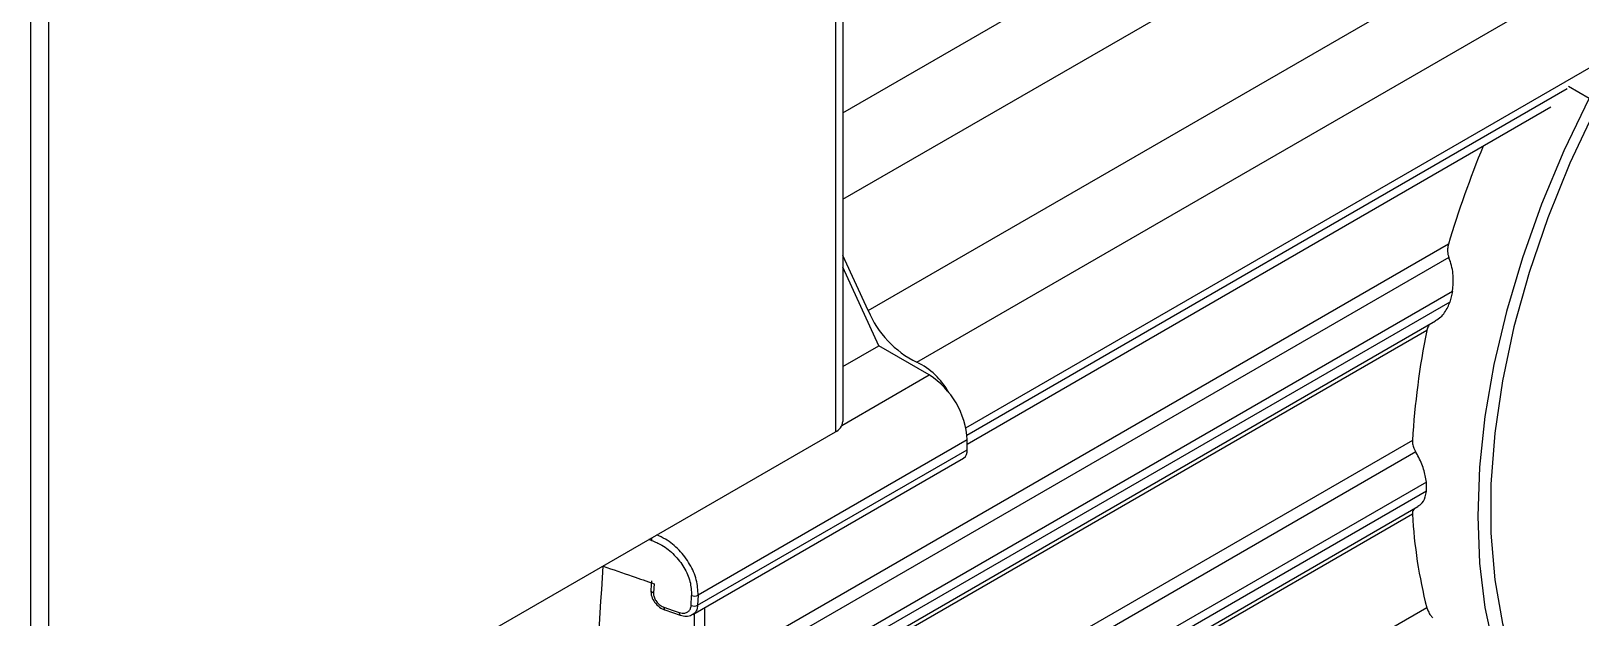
# Model space of a CAD drawing. Extents: x 7 to 135, y 3 to 97.
# Drawn here: x 18.274 to 22.6, y 9.292 to 10.928 of the extents above; entities that cross this region are included whole.
import ezdxf

# ---------------------------------------------------------------- set-up
doc = ezdxf.new("R2010")
doc.units = 0
doc.header["$MEASUREMENT"] = 0
doc.layers.add('OBJECT', color=7, linetype='CONTINUOUS')

msp = doc.modelspace()

# ---------------------------------------------------------------- linework, layer by layer
at = {"layer": 'OBJECT'}
for p, q in [((20.5392, 15.3694), (20.5392, 9.8373)), ((20.5187, 15.3408), (20.5187, 9.8088)), ((18.2735, 8.5294), (18.2735, 14.0615)), ((18.323, 8.5412), (18.323, 14.0733)), ((20.5392, 10.6993), (22.0355, 11.5631)), ((20.5392, 10.4577), (22.1609, 11.3939)), ((20.61, 10.1472), (22.4662, 11.2187)), ((20.7457, 10.003), (22.6996, 11.131)), ((20.8824, 9.8198), (22.7031, 10.871)), ((22.5648, 10.7733), (22.6228, 10.7398)), ((20.8856, 9.7994), (22.5615, 10.7669)), ((20.8865, 9.7747), (22.5159, 10.7154)), ((22.2294, 10.3323), (20.1542, 9.1343)), ((20.61, 10.1472), (20.5392, 10.3013)), ((22.2309, 10.2957), (20.1647, 9.1029)), ((20.6401, 10.0491), (20.5392, 10.2685)), ((22.2413, 10.2008), (20.1959, 9.02)), ((22.2338, 10.171), (20.1959, 8.9945)), ((22.1692, 10.0916), (20.1542, 8.9284)), ((20.1713, 8.9508), (22.194, 10.1185)), ((20.5392, 9.9909), (20.6401, 10.0491)), ((20.7806, 9.9676), (20.6401, 10.0491)), ((20.5368, 9.8268), (20.7806, 9.9676)), ((18.323, 8.5412), (20.5187, 9.8088)), ((20.8864, 9.7859), (20.1355, 9.3524)), ((22.1292, 9.7845), (20.1542, 8.6444)), ((20.8867, 9.7589), (20.8864, 9.7859)), ((20.1207, 9.2991), (20.8764, 9.7354)), ((20.1342, 9.3245), (20.8867, 9.7589)), ((22.1384, 9.7524), (20.1647, 8.613)), ((22.168, 9.6685), (20.1959, 8.5301)), ((22.168, 9.643), (20.1959, 8.5046)), ((20.1772, 8.4642), (22.1447, 9.6001)), ((22.1292, 9.5786), (20.1841, 8.4557)), ((20.0052, 9.5057), (19.998, 9.5082)), ((20.0054, 9.3926), (20.0039, 9.3671)), ((20.0126, 9.3848), (20.0109, 9.3594)), ((20.116, 9.3239), (20.1173, 9.3518)), ((20.1355, 9.3524), (20.1342, 9.3245)), ((20.0429, 9.3115), (20.0857, 9.2968)), ((20.1542, 9.1343), (20.1542, 9.3185)), ((22.1692, 9.3177), (20.3895, 8.2903)), ((20.1242, 9.3012), (20.1242, 9.0949))]:
    msp.add_line(p, q, dxfattribs=at)
at = {"layer": 'OBJECT', "flags": 128}
for points in [[(22.6228, 10.7398), (22.5522, 10.5927), (22.4898, 10.4437), (22.4362, 10.2939), (22.3918, 10.1445), (22.3568, 9.9966), (22.3317, 9.8513), (22.3166, 9.7097), (22.3115, 9.5729), (22.3166, 9.442), (22.3317, 9.3179), (22.3568, 9.2016), (22.3918, 9.0939), (22.4362, 8.9958), (22.4898, 8.9079), (22.5522, 8.8309), (22.6228, 8.7655)], [(22.6394, 10.7085), (22.5688, 10.5582), (22.5071, 10.406), (22.4549, 10.2533), (22.4126, 10.1014), (22.3805, 9.9514), (22.359, 9.8046), (22.3482, 9.6624), (22.3482, 9.5258), (22.359, 9.396), (22.3805, 9.2741), (22.4126, 9.1611), (22.4549, 9.058), (22.5071, 8.9656), (22.5688, 8.8846), (22.6394, 8.8159)], [(20.0036, 9.3671), (20.0036, 9.3669), (20.0037, 9.3657), (20.0045, 9.3639), (20.006, 9.3622), (20.0082, 9.3607), (20.0109, 9.3594)], [(20.0402, 9.3191), (20.066, 9.3102), (20.083, 9.3044)]]:
    msp.add_lwpolyline(points, dxfattribs=at)
at = {"layer": 'OBJECT'}
for centre, radius, start, end in [((25.0644, 9.4794), 2.9605, 157.6299, 163.2561), ((24.7938, 9.5478), 2.6348, 165.6505, 166.3186), ((20.8702, 10.2561), 0.282, 202.7187, 243.8057), ((24.3317, 9.6542), 2.2063, 168.5659, 176.6136), ((20.6588, 9.8217), 0.2011, 28.8399, 64.4048), ((20.6556, 9.7732), 0.2311, 3.1481, 57.2648), ((20.5042, 9.8408), 0.0352, 294.3747, 354.3052), ((20.8627, 9.7555), 0.0243, 304.28, 8.1762), ((23.9406, 9.6558), 1.7727, 179.5877, 180.4123), ((23.4957, 9.6542), 1.3686, 183.1665, 194.2356), ((20.0359, 9.5038), 0.0308, 162.2433, 176.352), ((20.1256, 9.3757), 0.0254, 250.8654, 292.9718), ((20.0474, 9.3174), 0.00739, 166.5209, 232.5315), ((20.0902, 9.3027), 0.0074, 166.5765, 232.4036), ((20.1243, 9.3478), 0.0253, 250.9122, 293.0821)]:
    msp.add_arc(centre, radius, start, end, dxfattribs=at)
for points, knots in [([(22.2294, 10.3323), (22.2285, 10.3281), (22.2264, 10.3189), (22.2274, 10.306), (22.23, 10.2984), (22.2309, 10.2957)], [0, 0, 0, 0, 0.354779, 0.770949, 1, 1, 1, 1]), ([(22.2413, 10.2008), (22.2424, 10.2134), (22.2449, 10.2409), (22.2389, 10.274), (22.2323, 10.2919), (22.2309, 10.2957)], [0, 0, 0, 0, 0.399048, 0.870953, 1, 1, 1, 1]), ([(22.1934, 10.1195), (22.1985, 10.1224), (22.2124, 10.1304), (22.2254, 10.1501), (22.2319, 10.1662), (22.2338, 10.171)], [0, 0, 0, 0, 0.290941, 0.793596, 1, 1, 1, 1]), ([(22.1791, 10.1099), (22.1772, 10.1079), (22.1726, 10.1035), (22.1701, 10.0962), (22.1692, 10.0918), (22.1692, 10.0916)], [0, 0, 0, 0, 0.424079, 0.972242, 1, 1, 1, 1]), ([(22.1292, 9.7845), (22.1292, 9.7844), (22.129, 9.7806), (22.1298, 9.7722), (22.1335, 9.761), (22.137, 9.7548), (22.1384, 9.7524)], [0, 0, 0, 0, 0.009584, 0.390408, 0.770721, 1, 1, 1, 1]), ([(22.168, 9.6685), (22.1661, 9.6804), (22.1621, 9.7045), (22.1495, 9.7337), (22.1405, 9.7489), (22.1384, 9.7524)], [0, 0, 0, 0, 0.425606, 0.868275, 1, 1, 1, 1]), ([(22.144, 9.6013), (22.1483, 9.6039), (22.1593, 9.6103), (22.1658, 9.6273), (22.1676, 9.6402), (22.168, 9.643)], [0, 0, 0, 0, 0.343327, 0.856132, 1, 1, 1, 1]), ([(22.1336, 9.5937), (22.1323, 9.592), (22.1294, 9.5883), (22.1293, 9.582), (22.1292, 9.5786)], [0, 0, 0, 0, 0.465439, 1, 1, 1, 1]), ([(20.1355, 9.3524), (20.1347, 9.3667), (20.1332, 9.3954), (20.1136, 9.4401), (20.0835, 9.4796), (20.0504, 9.5074), (20.0282, 9.5172), (20.02, 9.5209)], [0, 0, 0, 0, 0.216556, 0.433068, 0.649808, 0.870678, 1, 1, 1, 1]), ([(20.0052, 9.5057), (20.015, 9.5016), (20.0376, 9.4922), (20.07, 9.4662), (20.0975, 9.4308), (20.1153, 9.3906), (20.1166, 9.3647), (20.1173, 9.3518)], [0, 0, 0, 0, 0.161508, 0.374623, 0.583393, 0.791695, 1, 1, 1, 1]), ([(19.839, 8.7312), (19.84, 8.7927), (19.8438, 9.0233), (19.8593, 9.26), (19.8707, 9.4336)], [0, 0, 0, 0, 0.26681, 1, 1, 1, 1]), ([(19.8707, 9.4336), (19.8977, 9.4243), (19.945, 9.408), (19.9923, 9.3917), (20.0126, 9.3848)], [0, 0, 0, 0, 0.571195, 1, 1, 1, 1]), ([(20.0039, 9.3669), (20.0039, 9.3623), (20.0039, 9.3521), (20.011, 9.3363), (20.0232, 9.3221), (20.0349, 9.314), (20.0418, 9.3121), (20.0429, 9.3118)], [0, 0, 0, 0, 0.2003548, 0.4393356, 0.6901342, 0.950772, 1, 1, 1, 1]), ([(20.0109, 9.3594), (20.0109, 9.3573), (20.0109, 9.3519), (20.014, 9.3424), (20.0205, 9.3323), (20.0296, 9.3238), (20.0366, 9.3207), (20.0402, 9.3191)], [0, 0, 0, 0, 0.131882, 0.340992, 0.557149, 0.778709, 1, 1, 1, 1]), ([(20.083, 9.3044), (20.0856, 9.3037), (20.0918, 9.302), (20.1009, 9.3029), (20.109, 9.3072), (20.1146, 9.3143), (20.1155, 9.3207), (20.116, 9.3239)], [0, 0, 0, 0, 0.160433, 0.37763, 0.58808, 0.793923, 1, 1, 1, 1]), ([(20.1342, 9.3245), (20.1336, 9.32), (20.1324, 9.3112), (20.1269, 9.3027), (20.1218, 9.3004), (20.1203, 9.2997)], [0, 0, 0, 0, 0.41397, 0.825395, 1, 1, 1, 1]), ([(22.1692, 9.3177), (22.1703, 9.3144), (22.1726, 9.3077), (22.1788, 9.2977), (22.1837, 9.2919), (22.1855, 9.2897)], [0, 0, 0, 0, 0.372196, 0.766318, 1, 1, 1, 1]), ([(20.0858, 9.2972), (20.0912, 9.2958), (20.1018, 9.293), (20.1143, 9.295), (20.1194, 9.2989), (20.1204, 9.2996)], [0, 0, 0, 0, 0.453808, 0.888666, 1, 1, 1, 1])]:
    msp.add_open_spline(points, degree=3, knots=knots, dxfattribs=at)

doc.saveas('drawing.dxf')
